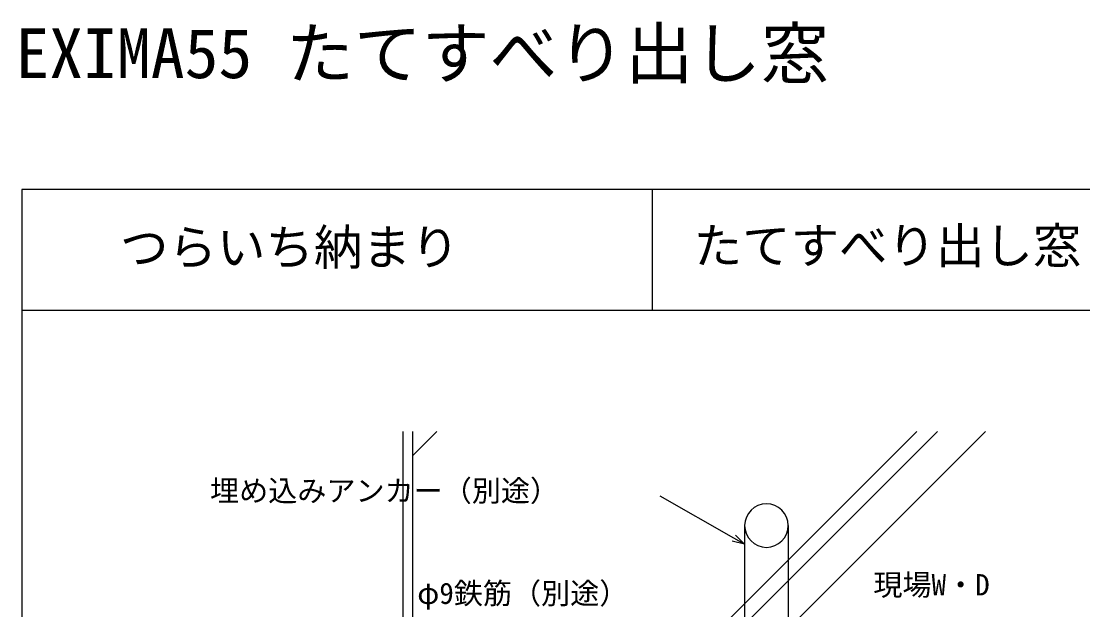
# Model space of a CAD drawing. Units: millimetres, scale not verified. Extents: x -437 to 438, y -344 to 341.
# Drawn here: x -436.9 to -218, y 219.5 to 341 of the extents above; entities that cross this region are included whole.
import ezdxf
from ezdxf.enums import TextEntityAlignment as Align

# ---------------------------------------------------------------- set-up
doc = ezdxf.new("R2010")
doc.units = ezdxf.units.MM
doc.header["$LTSCALE"] = 2
for name, color, linetype in [('0-1_USER1', 3, 'Continuous'), ('0-4_YKK_13', 4, 'Continuous'), ('0-5_YKK_D', 6, 'Continuous'), ('0-6_YKK_ZWAK', 7, 'Continuous'), ('0-7_YSS_K', 3, 'Continuous')]:
    doc.layers.add(name, color=color, linetype=linetype)
doc.styles.add('ＭＳ ゴシック', font='')
doc.styles.get('ＭＳ ゴシック').set_extended_font_data('MS Gothic')

msp = doc.modelspace()

# ---------------------------------------------------------------- linework, layer by layer
at = {"layer": '0-4_YKK_13'}
for p, q in [((-287.723, 236.9), (-287.723, 199.9)), ((-278.723, 236.9), (-278.723, 199.9))]:
    msp.add_line(p, q, dxfattribs=at)
for start, end in [(0, 180), (180, 0)]:
    msp.add_arc((-283.223, 236.9), 4.5, start, end, dxfattribs=at)
at = {"layer": '0-5_YKK_D'}
for points in [[(-287.723, 233.037), (-289.941, 234.296), (-305.177, 242.94)], [(-289.604, 234.89), (-287.723, 233.037), (-290.279, 233.701)]]:
    msp.add_lwpolyline(points, dxfattribs=at)
at = {"layer": '0-6_YKK_ZWAK'}
for p, q in [((-436.8, 306.3), (-436.8, -343.7)), ((438.2, 306.3), (-436.8, 306.3)), ((-306.8, 306.3), (-306.8, 281.3)), ((438.2, 281.3), (-436.8, 281.3))]:
    msp.add_line(p, q, dxfattribs=at)
at = {"layer": '0-7_YSS_K'}
for p, q in [((-356.223, 251.264), (-351.187, 256.3)), ((-312.692, 195.8), (-252.192, 256.3)), ((-308.45, 195.8), (-247.95, 256.3)), ((-298.55, 195.8), (-238.05, 256.3))]:
    msp.add_line(p, q, dxfattribs=at)
for points in [[(-358.223, 256.3), (-358.223, 178.8), (-323.223, 178.8), (-315.723, 193.8), (-208.223, 193.8), (-208.223, 256.3)], [(-356.223, 256.3), (-356.223, 180.8), (-324.46, 180.8), (-316.96, 195.8), (-210.223, 195.8), (-210.223, 256.3)]]:
    msp.add_lwpolyline(points, dxfattribs=at)

# ---------------------------------------------------------------- texts
at = {"layer": '0-1_USER1', "style": 'ＭＳ ゴシック'}
for s, height, p in [('EXIMA55 たてすべり出し窓', 10.26, (-438.149, 326.198)), ('つらいち納まり', 7.331, (-416.573, 288.516)), ('たてすべり出し窓[換気付非常用進入口仕様 ]／３８mm溝幅', 7.331, (-298.254, 288.828))]:
    msp.add_text(s, height=height, dxfattribs=at).set_placement(p, align=Align.BOTTOM_LEFT)
at = {"layer": '0-5_YKK_D', "style": 'ＭＳ ゴシック'}
for s, p in [('埋め込みアンカー（別途）', (-397.996, 240.57)), ('φ9鉄筋（別途）', (-355.254, 219.391)), ('現場W・D', (-261.163, 221.152))]:
    msp.add_text(s, height=4.399, dxfattribs=at).set_placement(p, align=Align.BOTTOM_LEFT)

doc.saveas('drawing.dxf')
